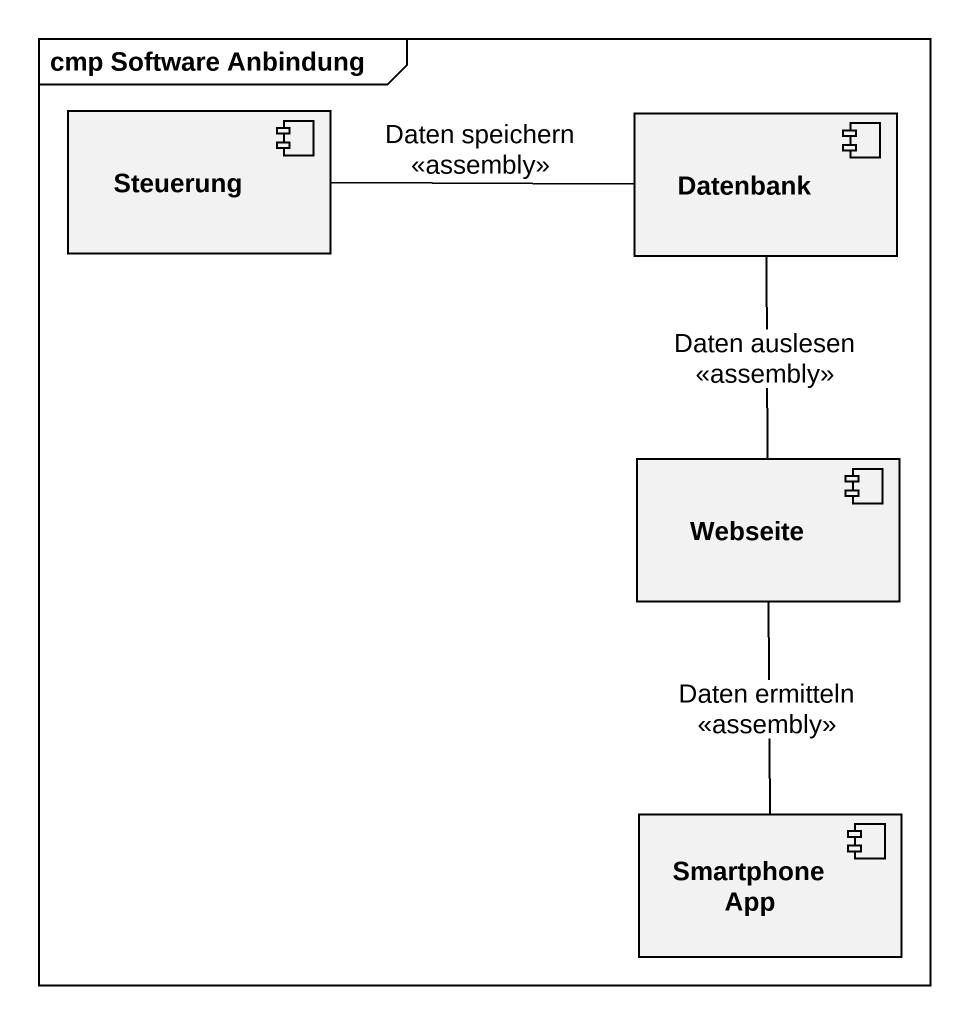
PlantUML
@startuml
mainframe cmp Software Anbindung
component Steuerung
component Datenbank
component Webseite
component "Smartphone App" as Smartphone_App
Datenbank -left- Steuerung : Daten speichern\n<<assembly>>
Datenbank -- Webseite : Daten auslesen\n<<assembly>>
Webseite -- Smartphone_App : Daten ermitteln\n<<assembly>>
@enduml
